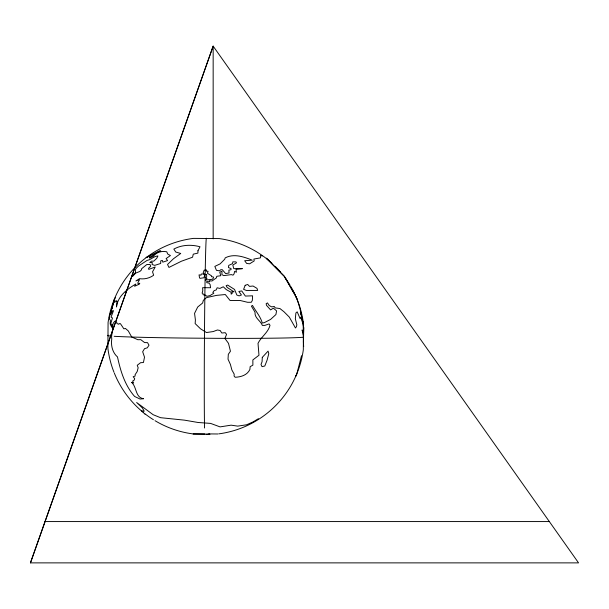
<?xml version="1.0" encoding="UTF-8"?>
<svg xmlns="http://www.w3.org/2000/svg" width="609" height="609" viewBox="0 0 609 609"><rect width="100%" height="100%" fill="white"/><g stroke="black" fill="none" stroke-linecap="round" stroke-linejoin="round"><path stroke-width="0.91" d="M303.533 334.44L303.708 327.421L303.518 340.256L303.472 324.3L302.65 321.057L303.526 324.216L303.533 326.843C301.249 314.077 299.301 300.465 291.924 289.42M301.531 355.702L296.659 374.527L295.624 376.293L296.4 374.977M114.317 299.757L114.538 298.92L109.277 317.502L109.498 316.65L109.551 319.253L110.404 320.304L110.176 323.935L111.729 327.322L112.292 325.982C113.761 330.413 110.808 334.676 111.767 339.053C110.747 345.318 112.49 352.672 117.499 356.943C120.521 371.094 124.837 385.276 134.612 396.459L140.04 399.032L143.564 398.728C135.183 397.608 136.926 386.981 131.582 382.338L133.675 383.015L132.602 381.12L134.269 380.024L134.673 378.608L133.173 376.705L135.122 376.073L135.122 374.664L137.185 371.52L138.159 367.767L137.231 365.293L140.572 362.705L143.435 362.53L144.508 357.148L142.673 351.728L144.539 348.66L147.287 347.83L148.999 345.219L147.53 342.639L144.584 342.578L140.77 339.655L137.855 339.723L131.681 336.975L128.278 330.923L125.37 328.411L123.878 328.86L120.437 323.691L119.143 323.63L118.839 324.262L116.913 323.531L116.738 322.328L114.682 321.286L113.19 323.326L112.718 325.815L112.338 324.597L111.455 325.297L110.876 323.113L112.482 317.997L111.074 317.068L113.495 310.666L112.467 310.773L111.005 314.145L110.153 314.259L114.188 301.021L114.682 302.437L115.687 300.915L116.532 300.861L116.509 301.653L117.027 301.036L116.509 306.989C117.674 296.18 127.273 289.047 135.868 283.984L134.597 286.268L139.339 284.144L139.781 283.2L138.289 283.923L137.763 283.025L139.53 279.706L135.914 280.947L139.461 278.671C144.424 279.447 149.608 278.184 153.658 275.238L152.539 271.827L155.204 266.993L148.756 269.391L148.55 268.333L150.75 266.209L150.058 264.512L146.777 264.557L141.585 268.775L141.57 269.787L139.864 271.462L135.754 273.06L132.792 276.204L132.145 276.143L135.601 272.444L135.289 269.749L136.401 268.051L138.646 265.95L147.035 260.424C150.948 259.952 153.75 256.016 157.929 255.94L156.779 258.269L153.788 261.147L151.428 261.154L149.791 262.631L152.273 262.471L152.083 264.504L154.732 265.364L160.677 263.469L160.746 260.85L162.382 260.439L162.816 262.152L167.551 260.583L166.12 258.559L170.421 255.552L167.665 253.991L166.79 251.799C162.093 250.649 156.909 252.187 153.651 255.719L153.887 255.94C141.296 262.875 159.033 250.466 160.753 251.098L159.528 250.824L146.091 257.615L150.141 255.925M111.797 308.74L111.995 308.009M30.45 562.876L213.142 46.124L578.55 562.876L30.45 562.876L213.158 46.124L213.158 238.895M114.188 300.26L115.428 297.451M108.143 335.178L107.816 335.719A98.567 2.071 0.4 0 0 110.648 336.039M206.573 238.218L206.245 238.758A98.567 1.241 -89.6 0 0 204.548 325.373L204.358 351.096A98.567 1.241 -89.6 0 0 204.548 428.02M204.982 433.89L192.931 433.897M303.579 336.655L303.244 337.196A98.567 2.071 0.4 0 1 217.314 338.33L191.584 338.14A98.567 2.071 0.4 0 1 114.157 336.29M258.406 418.68L253.085 421.885L246.584 424.793L237.716 426.125L231.1 425.166L220.055 426.886L210.585 423.4L198.169 422.501L184.519 420.157L160.54 417.683L153.171 414.721L136.629 402.511L142.361 407.908L144.226 411.197L141.775 410.976L144.95 414.181M45.051 521.57L549.341 521.57M206.512 434.171L209.793 434.179M209.8 434.301L192.916 434.027M208.659 433.912L217.847 433.981M141.775 410.976L143.13 412.126M266.445 258.193L284.555 276.494L293.325 291.886M266.369 258.292L284.456 276.57M284.913 277.369L297.177 298.912M303.465 335.605L303.153 324.338L300.724 317.144L300.146 318.621L297.184 311.838L295.905 312.942L295.327 318.789L296.842 324.764L296.469 326.698L295.449 327.969L289.321 317.114L283.946 311.724L279.927 308.55L275.207 307.895L274.271 306.464L271.675 306.883L269.125 305.497L267.526 302.939L266.148 303.625L266.491 305.337L270.602 309.912L273.365 308.162L276.57 310.887L275.915 314.556L270.602 319.405L264.435 322.603L262.266 323.029C260.538 316.589 255.757 311.275 252.499 305.421L251.403 306.137L255.004 312.166C254.364 318.119 260.606 320.608 262.372 325.412L264.869 325.404L269.079 323.904L270.015 325.335C268.089 332.613 261.238 336.754 258.018 343.347L258.977 355.245L252.857 359.934L252.88 365.149L250.139 366.679L249.918 369.427C247.178 375.19 241.035 377.009 235.143 377.26L234.069 375.981L234.206 374.162L231.892 370.036L230.4 364.426L228.025 359.165L228.322 354.301L230.446 351.241L228.504 343.354L224.911 338.437L226.571 334.371L225.223 332.674L221.821 333.016L220.123 330.489L217.39 329.987L213.241 331.555L206.481 332.529L200.498 328.791L195.146 323.569L195.405 319.938L194.553 313.361L197.712 306.997L202.63 303.023L203.337 300.328L206.497 297.626L216.507 295.38L225.307 294.528L230.019 300.45L240.083 300.473L247.612 302.3L251.266 302.285L252.339 300.42L252.598 295.822L245.358 296.065L241.735 290.942L238.842 291.475L241.43 294.969L239.131 295.883L236.863 295.053L234.534 289.435L227.667 285.088L226.152 285.644L227.157 287.448L234.008 291.84L231.862 291.49L232.41 293.005L231.169 294.193L231.085 292.267L226.266 289.602L223.305 286.77L219.902 288.415L217.124 287.791L216.18 289.937L214.124 290.645L212.838 292.449L213.82 293.218L210.097 295.555L206.908 296.324L205.454 295.144L203.079 294.748L202.926 293.401L202.104 293.119L202.759 290.874L202.622 287.676L210.554 287.737L210.113 284.479L208.91 283.109L206.763 282.675L206.672 281.525L209.74 281.761L209.321 280.665L211.932 281.015L216.431 277.841L216.728 276.326L220.77 275.702L219.773 272.2L221.988 271.226L221.904 274.644L223.823 275.618L231.367 274.621L233.049 275.154L234.031 273.989L234.625 271.363L236.406 272.231L236.01 269.315L242.39 268.638L233.727 268.645L232.828 265.044L236.505 262.852L235.942 261.9L232.836 261.84L232.493 263.659L228.725 265.41L228.444 267.557L231.093 268.599L231.039 269.688L228.885 270.152L229.037 272.992L225.642 273.578L222.27 269.688L220.778 269.718L219.544 270.845L216.446 270.343L214.84 266.399L220.123 263.88L224.713 259.244L225.201 257.873C234.039 253.283 243.775 256.831 252.225 260.165L244.666 260.736L246.653 263.431L249.591 263.826L254.212 260.934L253.869 259.046L260.485 257.873L260.698 255.247A39.889 0.799 9.7 0 1 261.238 255.788M218.753 433.867A98.567 98.536 31.3 0 0 303.32 349.787L303.503 324.064A98.567 98.536 31.3 0 0 297.025 299.164M192.117 433.791A98.567 98.536 31.3 0 1 154.998 420.682M153.415 419.715A98.567 98.536 31.3 0 1 145.125 413.914M141.585 411.014A98.567 98.536 31.3 0 1 114.363 373.21M114.028 372.365A98.567 98.536 31.3 0 1 107.892 348.31L108.075 322.587A98.567 98.536 31.3 0 1 193.548 238.385L219.27 238.583A98.567 98.536 31.3 0 1 271.888 263.187M275.245 266.377A98.567 98.536 31.3 0 1 280.292 271.797M284.875 277.521A98.567 98.536 31.3 0 1 288.027 282.036M289.031 283.588A98.567 98.536 31.3 0 1 290.006 285.164M290.95 286.755A98.567 98.536 31.3 0 1 295.205 294.962M295.959 296.636A98.567 98.536 31.3 0 1 296.682 298.319M206.649 274.453L206.641 277.156L205.621 277.765L207.03 278.686L205.233 280.117L212.419 279.265L213.523 277.826L213.394 277.004L211.468 276.669L211.589 275.877L207.448 273.266L208.065 271.249L206.306 271.233L206.565 269.977L204.16 270.168L203.185 272.779L204.883 274.446L206.649 274.453M303.427 343.301L303.632 346.59L303.427 343.301M303.48 339.213L303.411 342.532L303.381 335.917L302.079 329.941L303.404 332.499L303.48 339.213M197.955 250.756L197.91 253.093L193.274 254.159L192.558 257.211L181.444 261.208L168.952 267.435L167.528 264.466L173.504 258.726L180.736 253.458L175.78 252.057L173.831 249.104C181.672 244.711 191.629 244.399 200.011 246.782L197.955 250.756M262.296 357.369L262.06 361.792L261.017 364.441L262.045 366.664L264.808 365.986L267.062 360.246L268.79 353.707L268.067 351.119L262.296 357.369M204.586 274.979L204.045 277.75L200.003 278.351L199.508 277.719L199.052 274.865L200.993 275.169L201.221 274.065L202.972 273.905L204.586 274.979M245.183 285.324L243.592 289.344L246.341 290.44L257.668 290.432L256.968 288.354L253.047 286.017L249.515 286.39L247.703 284.464L245.183 285.324M301.44 315.637L300.382 311.686L301.44 315.637"/></g></svg>
